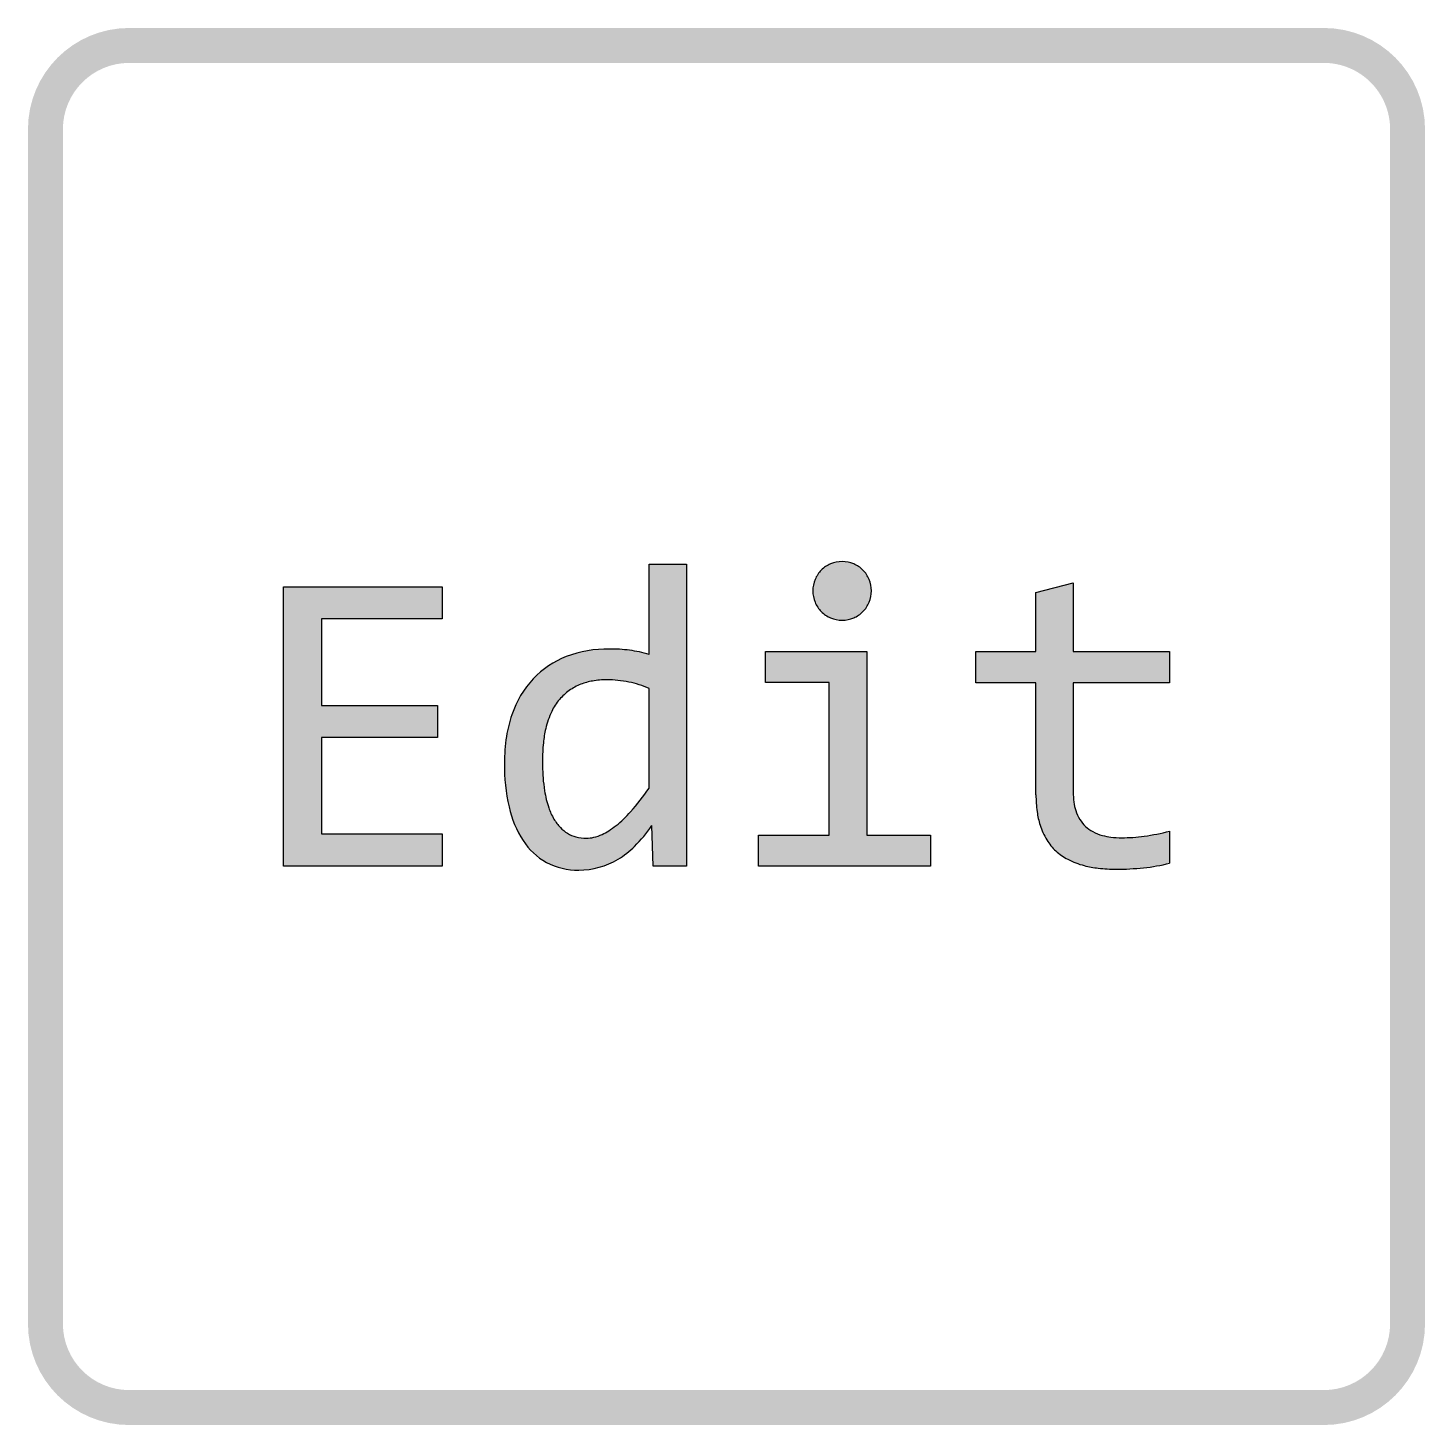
# Model space of a CAD drawing. Header units: millimetres. Extents: x -100 to 100, y -100 to 100.
import ezdxf

# ---------------------------------------------------------------- set-up
doc = ezdxf.new("R2010")
doc.units = ezdxf.units.MM
doc.layers.get('0').update_dxf_attribs({"color": 178, "lineweight": 25, "true_color": 0x000000})

msp = doc.modelspace()

# ---------------------------------------------------------------- hatches: boundary and pattern name
h = msp.add_hatch(color=256)
edge = h.paths.add_edge_path(flags=0)
edge.add_line((100, -85.50000000000003), (100, 85.49999999999997))
edge.add_arc((85.49999999999997, 85.49999999999997), 14.5, 0, 90)
edge.add_line((85.49999999999997, 99.99999999999997), (-85.50000000000003, 100))
edge.add_arc((-85.50000000000003, 85.49999999999997), 14.5, 90, 180)
edge.add_line((-100, 85.49999999999997), (-100, -85.50000000000003))
edge.add_arc((-85.50000000000003, -85.50000000000003), 14.5, 180, 270)
edge.add_line((-85.50000000000003, -100), (85.49999999999997, -100))
edge.add_arc((85.49999999999997, -85.50000000000003), 14.5, 270, 360)
edge = h.paths.add_edge_path(flags=0)
edge.add_arc((-85.50000000000003, 85.49999999999997), 9.5, 90.00000000000001, 180)
edge.add_line((-95.00000000000003, 85.49999999999997), (-95.00000000000003, -85.50000000000003))
edge.add_arc((-85.50000000000003, -85.50000000000003), 9.5, 180, 270)
edge.add_line((-85.50000000000003, -95.00000000000003), (85.49999999999997, -95.00000000000003))
edge.add_arc((85.49999999999997, -85.50000000000003), 9.5, 270, 360)
edge.add_line((94.99999999999997, -85.50000000000003), (94.99999999999997, 85.49999999999997))
edge.add_arc((85.49999999999997, 85.49999999999997), 9.5, 0, 90.00000000000001)
edge.add_line((85.49999999999997, 94.99999999999997), (-85.50000000000003, 94.99999999999997))
h = msp.add_hatch(color=256)
edge = h.paths.add_edge_path(flags=0)
edge.add_arc((55.78087222647272, 2.230050688380043), 22.65851281538845, 263.5124633898409, 270.00000000000034, ccw=False)
edge.add_arc((54.8538345186704, -5.922220916503946), 14.4537013470191, 255.3871908194999, 263.5124633898405, ccw=False)
edge.add_arc((54.06486053777685, -8.948365047910187), 11.3263976766712, 242.6704125600105, 255.3871908195, ccw=False)
edge.add_arc((52.48046362593527, -12.01419227823148), 7.875367369584243, 227.4059705166448, 242.6704125600103, ccw=False)
edge.add_arc((52.16387682286253, -12.35854985350349), 7.407596759640612, 211.4397866212598, 227.4059705166454, ccw=False)
edge.add_arc((53.85560293620178, -11.3243026915564), 9.390424143592517, 197.2688481561764, 211.4397866212595, ccw=False)
edge.add_arc((56.0273438029316, -10.64917584578194), 11.66468328672238, 187.6781628122653, 197.2688481561761, ccw=False)
edge.add_arc((62.48837286421325, -9.778117827084905), 18.18416475403727, 180, 187.6781628122657, ccw=False)
edge.add_line((44.30420811017598, -9.778117827084904), (44.30420811017598, 6.258607498087224))
edge.add_line((44.30420811017598, 6.258607498087223), (35.7043611323642, 6.258607498087223))
edge.add_line((35.7043611323642, 6.258607498087223), (35.7043611323642, 10.72685539403214))
edge.add_line((35.7043611323642, 10.72685539403214), (44.30420811017598, 10.72685539403214))
edge.add_line((44.30420811017598, 10.72685539403214), (44.30420811017598, 19.17368018362663))
edge.add_line((44.30420811017598, 19.17368018362663), (49.62938026013772, 20.55087987758225))
edge.add_line((49.62938026013772, 20.55087987758225), (49.62938026013772, 10.72685539403214))
edge.add_line((49.62938026013772, 10.72685539403214), (63.43198163733742, 10.72685539403214))
edge.add_line((63.43198163733742, 10.72685539403214), (63.43198163733742, 6.258607498087223))
edge.add_line((63.43198163733742, 6.258607498087223), (49.62938026013772, 6.258607498087223))
edge.add_line((49.62938026013772, 6.258607498087223), (49.62938026013772, -9.349655700076514))
edge.add_arc((60.60542697546995, -9.349655700076516), 10.97604671533223, 180, 187.8063854279869)
edge.add_arc((56.8010563203939, -9.87122160287898), 7.136090065554789, 187.8063854279868, 197.4919303833498)
edge.add_arc((55.54191978577862, -10.2680308675928), 5.815907348895584, 197.4919303833505, 211.4884230177482)
edge.add_arc((54.59213589125716, -10.84979524247293), 4.702112379355851, 211.4884230177479, 227.0638197284567)
edge.add_arc((54.80890437791587, -10.61681976615751), 5.020335806168997, 227.0638197284567, 241.802217037895)
edge.add_arc((55.61067810274891, -9.121379145524603), 6.717151575683054, 241.8022170378949, 254.5349038748093)
edge.add_arc((56.04494423612595, -7.551753574192196), 8.345743454816322, 254.5349038748096, 263.0867449715852)
edge.add_arc((56.5765876052028, -3.16699493684283), 12.76261485657722, 263.0867449715849, 269.9999999999998)
edge.add_arc((56.42245959257857, 8.83721069242435), 24.76730006323493, 270.3565564920053, 277.8146770679441)
edge.add_arc((55.7025462404299, 14.57901888642891), 30.55374501041689, 277.6881308008387, 284.6538246863388)
edge.add_line((63.43198163733742, -14.98087222647285), (63.43198163733741, -19.57153787299159))
edge.add_arc((57.07568750975085, 5.574332265268875), 25.93679355754391, 275.8032782777256, 284.18588881710514, ccw=False)
edge.add_arc((55.80739362015198, 17.7197430313784), 38.14821437748682, 269.96016683685394, 275.85394151977624, ccw=False)
h.paths.add_polyline_path([(14.68645753634277, 6.319816373374142), (5.596939556235654, 6.319816373374142), (5.596939556235654, 10.72685539403214), (20.07283856159142, 10.72685539403214), (20.07283856159142, -15.56235654169855), (29.22356541698547, -15.56235654169855), (29.22356541698547, -20), (4.58699311400153, -20), (4.58699311400153, -15.56235654169855), (14.68645753634277, -15.56235654169855)], flags=0)
edge = h.paths.add_edge_path(flags=0)
edge.add_arc((16.51710088911167, 19.38731762657305), 4.22416136507251, 89.50861268053228, 112.4984690229663, ccw=False)
edge.add_arc((16.58955557607579, 19.38731762657316), 4.224161365072399, 67.50153097703333, 90.49138731946778, ccw=False)
edge.add_arc((16.67372760279088, 19.59760989697909), 3.99766624298574, 44.25005748965202, 67.46276920647239, ccw=False)
edge.add_arc((16.42694830036106, 19.35211498524453), 4.345740278973264, 23.08198247977799, 44.29815257218161, ccw=False)
edge.add_arc((16.63343716981809, 19.46155317521037), 4.112924197467234, -0.5995519116007131, 22.807218784873328, ccw=False)
edge.add_arc((16.60011483170139, 19.39704817466395), 4.146076935533753, -22.708561777411205, 0.29666676260558233, ccw=False)
edge.add_arc((16.45837301922121, 19.44493092182755), 4.295328773895388, 315.79083822693093, 337.4321346208461, ccw=False)
edge.add_arc((16.67372760279097, 19.23942147256939), 3.9976662429856, 292.53723079352693, 315.7499425103481, ccw=False)
edge.add_arc((16.58955557607579, 19.44971374297542), 4.224161365072389, 269.50861268053217, 292.4984690229667, ccw=False)
edge.add_arc((16.51710088911167, 19.44971374297553), 4.224161365072498, 247.5015309770336, 270.49138731946766, ccw=False)
edge.add_arc((16.43292886239661, 19.23942147256959), 3.997666242985833, 224.2500574896525, 247.4627692064723, ccw=False)
edge.add_arc((16.64828344596669, 19.44493092182784), 4.295328773895921, 202.5678653791552, 224.2091617730677, ccw=False)
edge.add_arc((16.50654163348594, 19.39704817466389), 4.146076935533632, 179.7033332373944, 202.7085617774111, ccw=False)
edge.add_arc((16.47321929536963, 19.46155317521035), 4.1129241974675, 157.192781215128, 180.5995519116006, ccw=False)
edge.add_arc((16.67970816482685, 19.35211498524422), 4.345740278973812, 135.7018474278198, 156.9180175202206, ccw=False)
edge.add_arc((16.43292886239674, 19.59760989697884), 3.997666242986033, 112.5372307935285, 135.7499425103472, ccw=False)
edge = h.paths.add_edge_path(flags=0)
edge.add_arc((-4.929342998239864, -5.54001803475777), 26.86626058743516, 179.4439027111066, 192.8664339754415, ccw=False)
edge.add_arc((-6.363940236716502, -5.279265493496554), 25.43039794231947, 171.2538377374448, 180, ccw=False)
edge.add_arc((-14.47897646091872, -4.030798382080845), 17.21988741931295, 160.6202289197959, 171.2538377374447, ccw=False)
edge.add_arc((-17.15759839949517, -2.878601394232743), 14.31207587456455, 137.313516940662, 161.4131966450865, ccw=False)
edge.add_arc((-18.30468567091733, -2.018725011456189), 12.88671977792006, 111.0546849350171, 136.6659886658074, ccw=False)
edge.add_arc((-16.99437850245048, -5.663217138601322), 16.7588607725996, 89.2245188858555, 110.75899690163519, ccw=False)
edge.add_arc((-16.74917870122406, -11.48365023670451), 22.57776636429488, 82.6874539322477, 90.04664458877602, ccw=False)
edge.add_arc((-16.26512071941015, -7.631301872291413), 18.69514172553193, 73.882295289333, 82.6561540460919, ccw=False)
edge.add_line((-11.07513389441469, 10.32899770466717), (-11.0751338944147, 23.24407039020657))
edge.add_line((-11.0751338944147, 23.24407039020657), (-5.719357306809485, 23.24407039020657))
edge.add_line((-5.719357306809485, 23.24407039020657), (-5.719357306809485, -20))
edge.add_line((-5.719357306809485, -20), (-10.49364957918899, -20))
edge.add_line((-10.49364957918899, -20), (-10.67727620504974, -14.18515684774293))
edge.add_arc((-27.91969091276399, -2.310663699977441), 20.93572192376299, 314.8181092475027, 325.44562205652505, ccw=False)
edge.add_arc((-21.86363135771827, -8.405296882762277), 12.34384139811771, 300.9637565320733, 314.8181092475026, ccw=False)
edge.add_arc((-21.09188518698845, -9.800193755367404), 10.7508124071708, 269.722288910658, 301.261682145358, ccw=False)
edge.add_arc((-21.34317294176261, -11.08209100112389), 9.470883543046012, 242.0610809149361, 271.20505769243033, ccw=False)
edge.add_arc((-21.22135797327119, -11.20866061070275), 9.417619256246958, 213.0355965318415, 241.0455117651947, ccw=False)
edge.add_arc((-16.5647001458222, -8.295908635715456), 14.90967452812318, 192.4984961474096, 212.6637197408596, ccw=False)
edge = h.paths.add_edge_path(flags=0)
edge.add_arc((-17.93513722664645, -1.294792785997324), 7.901477126416101, 125.3568839491459, 139.1687056913981)
edge.add_arc((-18.21649309529047, -1.05166461689736), 7.529627114408123, 139.1687056913979, 154.7839822297356)
edge.add_arc((-13.94697750799945, -3.06220423932913), 12.24884663923308, 154.7839822297356, 167.0123494085957)
edge.add_arc((-10.07995588432406, -3.954098655718583), 16.21738943073221, 167.0123494085959, 174.2778419220035)
edge.add_arc((-0.2148874508792034, -4.94261667941844), 26.13186082762118, 174.2778419220037, 180)
edge.add_arc((7.396698788603366, -4.942616679418559), 33.74344706710374, 180, 184.0598030954356)
edge.add_arc((-5.188469995579368, -5.835858517316641), 21.12661884812022, 184.0598030954357, 189.1912400115511)
edge.add_arc((-10.56543935852974, -6.705893889036242), 15.67971504153889, 189.1912400115508, 198.2730801030287)
edge.add_arc((-17.69987887945558, -9.061666067171572), 8.166400870480622, 198.2730801030289, 210.8695201375857)
edge.add_arc((-18.79543602243535, -9.716552180572897), 6.890030518639159, 210.8695201375856, 223.6409108650516)
edge.add_arc((-20.24408119104022, -11.09805207227827), 4.88825261504841, 223.6409108650517, 238.8163988464801)
edge.add_arc((-20.36183234160656, -11.2926079798525), 4.66083815941348, 238.8163988464801, 255.2628666667687)
edge.add_arc((-20.07283856159144, -10.19393068721326), 5.796887981493708, 255.2628666667687, 269.9999999999999)
edge.add_arc((-20.07283856159144, -11.32159762470471), 4.66922104400226, 270.0000000000001, 283.3491318983756)
edge.add_arc((-20.47477165995017, -9.627789979895354), 6.410064102170017, 283.3491318983752, 294.7352634493698)
edge.add_arc((-21.09936853800328, -8.272017565683118), 7.902793179803519, 294.7352634493699, 302.4461623228457)
edge.add_arc((-23.1906537364385, -4.982540481318498), 11.80075845283434, 302.4461623228459, 308.7547473213233)
edge.add_arc((-26.27743517173652, -1.13714326954881), 16.73181304040347, 308.754747321323, 318.5600956093916)
edge.add_arc((-42.11416047119802, 12.84442278054718), 37.85729664253197, 318.5600956093916, 325.0743327301028)
edge.add_line((-11.07513389441472, -8.829380260137736), (-11.0751338944147, 5.432287681713849))
edge.add_arc((-16.4594392230841, -6.343830098567261), 12.94865606336776, 65.42905711973033, 78.97221482276625)
edge.add_arc((-17.16263220666992, -9.20757170503947), 15.89466567585043, 78.45883357124333, 89.89971793770657)
edge.add_arc((-17.13481254781944, -5.301100935293427), 11.98817056038907, 90, 99.81573080926923)
edge.add_arc((-17.71251358536165, -1.962034707286978), 8.599497993764997, 99.81573080926927, 111.4107819176077)
edge.add_arc((-18.02233806391012, -1.171893530356309), 7.750784681162197, 111.4107819176077, 125.356883949146)
h.paths.add_polyline_path([(-57.98439173680185, 3.014537107880642), (-41.36618209640399, 3.014537107880642), (-41.36618209640399, -1.576128538638102), (-57.98439173680185, -1.576128538638102), (-57.98439173680185, -15.34812547819434), (-40.69288446824791, -15.34812547819434), (-40.69288446824791, -20), (-63.43198163733742, -20), (-63.43198163733742, 20), (-40.69288446824791, 20), (-40.69288446824791, 15.40933435348126), (-57.98439173680185, 15.40933435348126)], flags=0)

# ---------------------------------------------------------------- linework, layer by layer
for p, q in [((-11.0751338944147, 10.32899770466717), (-11.0751338944147, 23.24407039020657)), ((-11.0751338944147, 23.24407039020657), (-5.719357306809485, 23.24407039020657)), ((-5.719357306809485, 23.24407039020657), (-5.719357306809485, -20)), ((44.30420811017598, 19.17368018362663), (49.62938026013772, 20.55087987758225)), ((49.62938026013772, 20.55087987758225), (49.62938026013772, 10.72685539403214)), ((-63.43198163733742, -20), (-63.43198163733742, 20)), ((-63.43198163733742, 20), (-40.69288446824791, 20)), ((-40.69288446824791, 20), (-40.69288446824791, 15.40933435348126)), ((44.30420811017598, 10.72685539403214), (44.30420811017598, 19.17368018362663)), ((-40.69288446824791, 15.40933435348126), (-57.98439173680185, 15.40933435348126)), ((-57.98439173680185, 15.40933435348126), (-57.98439173680185, 3.014537107880642)), ((5.596939556235654, 6.319816373374142), (5.596939556235654, 10.72685539403214)), ((5.596939556235654, 10.72685539403214), (20.07283856159142, 10.72685539403214)), ((20.07283856159142, 10.72685539403214), (20.07283856159142, -15.56235654169855)), ((35.7043611323642, 6.258607498087223), (35.7043611323642, 10.72685539403214)), ((35.7043611323642, 10.72685539403214), (44.30420811017598, 10.72685539403214)), ((49.62938026013772, 10.72685539403214), (63.43198163733742, 10.72685539403214)), ((63.43198163733742, 10.72685539403214), (63.43198163733742, 6.258607498087223)), ((14.68645753634277, 6.319816373374142), (5.596939556235654, 6.319816373374142)), ((14.68645753634277, -15.56235654169855), (14.68645753634277, 6.319816373374142)), ((44.30420811017598, 6.258607498087223), (35.7043611323642, 6.258607498087223)), ((44.30420811017598, -9.778117827084905), (44.30420811017598, 6.258607498087223)), ((63.43198163733742, 6.258607498087223), (49.62938026013772, 6.258607498087223)), ((49.62938026013772, 6.258607498087223), (49.62938026013772, -9.349655700076514)), ((-11.07513389441471, -8.829380260137736), (-11.0751338944147, 5.432287681713849)), ((-57.98439173680185, 3.014537107880642), (-41.36618209640399, 3.014537107880642)), ((-41.36618209640399, 3.014537107880642), (-41.36618209640399, -1.576128538638102)), ((-41.36618209640399, -1.576128538638102), (-57.98439173680185, -1.576128538638102)), ((-57.98439173680185, -1.576128538638102), (-57.98439173680185, -15.34812547819434)), ((-57.98439173680185, -15.34812547819434), (-40.69288446824791, -15.34812547819434)), ((-40.69288446824791, -15.34812547819434), (-40.69288446824791, -20)), ((-10.49364957918899, -20), (-10.67727620504974, -14.18515684774293)), ((4.58699311400153, -20), (4.58699311400153, -15.56235654169855)), ((4.58699311400153, -15.56235654169855), (14.68645753634277, -15.56235654169855)), ((20.07283856159142, -15.56235654169855), (29.22356541698547, -15.56235654169855)), ((29.22356541698547, -15.56235654169855), (29.22356541698547, -20)), ((63.43198163733742, -14.98087222647284), (63.43198163733741, -19.57153787299159)), ((-40.69288446824791, -20), (-63.43198163733742, -20)), ((-5.719357306809485, -20), (-10.49364957918899, -20)), ((29.22356541698547, -20), (4.58699311400153, -20))]:
    msp.add_line(p, q)
for centre, radius, start, end in [((16.67970816482685, 19.35211498524422), 4.345740278973812, 135.7018474278198, 156.9180175202206), ((16.43292886239674, 19.59760989697884), 3.997666242986033, 112.5372307935284, 135.7499425103472), ((16.51710088911167, 19.38731762657305), 4.22416136507251, 89.50861268053232, 112.4984690229663), ((16.58955557607579, 19.38731762657316), 4.224161365072399, 67.50153097703334, 90.4913873194678), ((16.67372760279088, 19.59760989697909), 3.99766624298574, 44.25005748965198, 67.46276920647246), ((16.42694830036106, 19.35211498524453), 4.345740278973264, 23.081982479778, 44.29815257218161), ((16.47321929536963, 19.46155317521035), 4.1129241974675, 157.192781215128, 180.5995519116006), ((16.63343716981809, 19.46155317521037), 4.112924197467234, 359.4004480883993, 22.80721878487329), ((16.50654163348594, 19.39704817466389), 4.146076935533632, 179.7033332373944, 202.708561777411), ((16.60011483170139, 19.39704817466395), 4.146076935533753, 337.2914382225888, 0.2966667626056655), ((16.64828344596669, 19.44493092182784), 4.295328773895921, 202.5678653791552, 224.2091617730677), ((16.43292886239661, 19.23942147256959), 3.997666242985833, 224.2500574896525, 247.4627692064724), ((16.67372760279097, 19.23942147256939), 3.9976662429856, 292.5372307935269, 315.7499425103481), ((16.45837301922121, 19.44493092182755), 4.295328773895388, 315.7908382269309, 337.4321346208462), ((16.51710088911167, 19.44971374297553), 4.224161365072498, 247.5015309770336, 270.4913873194677), ((16.58955557607579, 19.44971374297542), 4.224161365072389, 269.5086126805322, 292.4984690229667), ((-18.30468567091733, -2.018725011456189), 12.88671977792006, 111.0546849350171, 136.6659886658074), ((-16.99437850245048, -5.663217138601322), 16.7588607725996, 89.22451888585549, 110.7589969016352), ((-16.74917870122406, -11.48365023670451), 22.57776636429488, 82.68745393224769, 90.04664458877596), ((-16.26512071941015, -7.631301872291413), 18.69514172553193, 73.88229528933302, 82.6561540460919), ((-17.15759839949517, -2.878601394232743), 14.31207587456455, 137.313516940662, 161.4131966450865), ((-18.02233806391012, -1.171893530356309), 7.750784681162197, 111.4107819176077, 125.356883949146), ((-17.71251358536165, -1.962034707286978), 8.599497993764997, 99.81573080926927, 111.4107819176077), ((-17.13481254781944, -5.301100935293427), 11.98817056038907, 90, 99.81573080926923), ((-17.16263220666992, -9.20757170503947), 15.89466567585043, 78.45883357124333, 89.89971793770657), ((-16.4594392230841, -6.343830098567261), 12.94865606336776, 65.42905711973033, 78.97221482276625), ((-17.93513722664645, -1.294792785997324), 7.901477126416101, 125.3568839491459, 139.1687056913981), ((-13.94697750799945, -3.06220423932913), 12.24884663923308, 154.7839822297356, 167.0123494085957), ((-18.21649309529047, -1.05166461689736), 7.529627114408123, 139.1687056913979, 154.7839822297356), ((-14.47897646091872, -4.030798382080845), 17.21988741931295, 160.6202289197959, 171.2538377374447), ((-6.363940236716502, -5.279265493496554), 25.43039794231947, 171.2538377374448, 180), ((-10.07995588432406, -3.954098655718583), 16.21738943073221, 167.0123494085959, 174.2778419220035), ((-0.2148874508792034, -4.94261667941844), 26.13186082762118, 174.2778419220037, 180), ((-4.929342998239864, -5.54001803475777), 26.86626058743516, 179.4439027111066, 192.8664339754415), ((7.396698788603366, -4.942616679418559), 33.74344706710374, 180, 184.0598030954356), ((-5.188469995579368, -5.835858517316641), 21.12661884812022, 184.0598030954357, 189.1912400115511), ((-10.56543935852974, -6.705893889036242), 15.67971504153889, 189.1912400115508, 198.2730801030287), ((-42.11416047119802, 12.84442278054718), 37.85729664253197, 318.5600956093916, 325.0743327301028), ((62.48837286421325, -9.778117827084905), 18.18416475403727, 180, 187.6781628122656), ((60.60542697546995, -9.349655700076516), 10.97604671533223, 180, 187.8063854279869), ((-16.5647001458222, -8.295908635715456), 14.90967452812318, 192.4984961474096, 212.6637197408596), ((-17.69987887945558, -9.061666067171572), 8.166400870480622, 198.2730801030289, 210.8695201375857), ((56.8010563203939, -9.87122160287898), 7.136090065554789, 187.8063854279868, 197.4919303833498), ((-18.79543602243535, -9.716552180572897), 6.890030518639159, 210.8695201375856, 223.6409108650516), ((-26.27743517173652, -1.13714326954881), 16.73181304040347, 308.754747321323, 318.5600956093916), ((56.0273438029316, -10.64917584578194), 11.66468328672238, 187.6781628122653, 197.2688481561761), ((55.54191978577862, -10.2680308675928), 5.815907348895584, 197.4919303833505, 211.4884230177482), ((54.59213589125716, -10.84979524247293), 4.702112379355851, 211.4884230177479, 227.0638197284567), ((-20.24408119104022, -11.09805207227827), 4.88825261504841, 223.6409108650517, 238.8163988464801), ((-20.36183234160656, -11.2926079798525), 4.66083815941348, 238.8163988464801, 255.2628666667687), ((-20.07283856159144, -10.19393068721326), 5.796887981493708, 255.2628666667687, 269.9999999999999), ((-20.07283856159144, -11.32159762470471), 4.66922104400226, 270.0000000000001, 283.3491318983756), ((-20.47477165995017, -9.627789979895354), 6.410064102170017, 283.3491318983752, 294.7352634493698), ((-21.09936853800328, -8.272017565683118), 7.902793179803519, 294.7352634493699, 302.4461623228457), ((-23.1906537364385, -4.982540481318498), 11.80075845283434, 302.4461623228459, 308.7547473213233), ((-27.91969091276399, -2.310663699977441), 20.93572192376299, 314.8181092475027, 325.4456220565251), ((53.85560293620178, -11.3243026915564), 9.390424143592517, 197.2688481561764, 211.4397866212595), ((54.80890437791587, -10.61681976615751), 5.020335806168997, 227.0638197284567, 241.802217037895), ((55.61067810274891, -9.121379145524603), 6.717151575683054, 241.8022170378949, 254.5349038748093), ((56.04494423612595, -7.551753574192196), 8.345743454816322, 254.5349038748096, 263.0867449715852), ((56.5765876052028, -3.16699493684283), 12.76261485657722, 263.0867449715849, 269.9999999999998), ((56.42245959257857, 8.83721069242435), 24.76730006323493, 270.3565564920053, 277.8146770679441), ((55.7025462404299, 14.57901888642891), 30.55374501041689, 277.6881308008387, 284.6538246863388), ((-21.22135797327119, -11.20866061070275), 9.417619256246958, 213.0355965318415, 241.0455117651947), ((-21.86363135771827, -8.405296882762277), 12.34384139811771, 300.9637565320733, 314.8181092475026), ((52.16387682286253, -12.35854985350349), 7.407596759640612, 211.4397866212597, 227.4059705166453), ((52.48046362593527, -12.01419227823148), 7.875367369584243, 227.4059705166449, 242.6704125600103), ((-21.34317294176261, -11.08209100112389), 9.470883543046012, 242.0610809149361, 271.2050576924303), ((-21.09188518698845, -9.800193755367404), 10.7508124071708, 269.722288910658, 301.2616821453581), ((54.06486053777685, -8.948365047910187), 11.3263976766712, 242.6704125600105, 255.3871908195), ((54.8538345186704, -5.922220916503946), 14.4537013470191, 255.3871908194999, 263.5124633898405), ((57.07568750975085, 5.574332265268875), 25.93679355754391, 275.8032782777256, 284.1858888171051), ((55.78087222647272, 2.230050688380043), 22.65851281538845, 263.5124633898409, 270.0000000000003), ((55.80739362015198, 17.7197430313784), 38.14821437748682, 269.9601668368539, 275.8539415197762)]:
    msp.add_arc(centre, radius, start, end)

doc.saveas('drawing.dxf')
